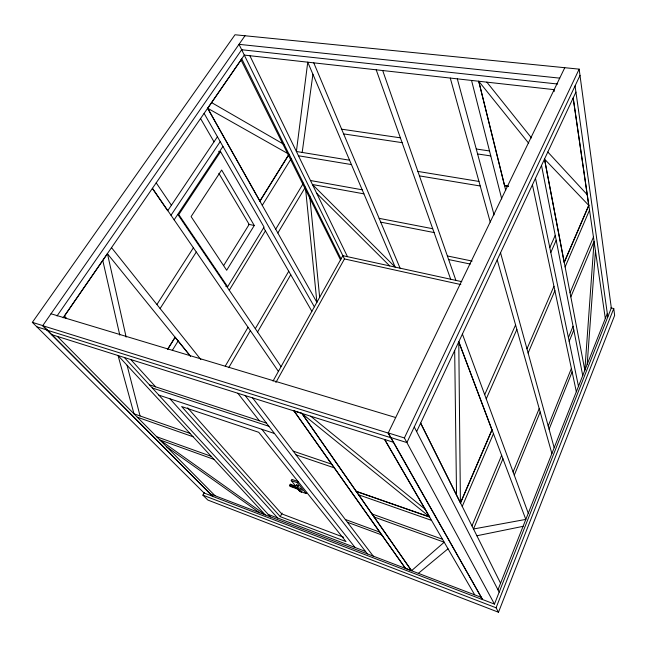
<?xml version="1.0" encoding="UTF-8"?>
<svg xmlns="http://www.w3.org/2000/svg" width="647" height="647" viewBox="0 0 647 647"><rect width="100%" height="100%" fill="white"/><g stroke="black" fill="none" stroke-linecap="round" stroke-linejoin="round"><path stroke-width="0.97" d="M587.193 364.31L595.466 250.89M302.181 152.433L312.913 74.276M204.363 492.513L202.891 495.149L207.865 500.058L498.489 612.24L614.65 315.38L613.752 308.514L610.792 307.875M498.489 612.24L496.071 607.776L613.752 308.514M494.462 604.088L404.391 437.954L388.249 432.94L482.605 599.551L494.462 604.088L611.326 307.988L579.154 69.14L234.99 34.76L32.35 322.36L204.088 492.998L212.734 496.306L42.767 325.595L32.35 322.36M497.964 589.813L607.307 313.471M549.085 429.22L572.126 371.904M548.195 426.001L571.39 368.466M514.276 475.165L540.172 412.026M569.174 341.317L573.808 330.035M513.103 471.978L539.202 408.564M568.406 337.58L573.064 326.25M502.937 458.788L473.507 528.987L525.825 519.404L458.772 341.802L460.421 502.97L420.639 423.089L500.576 583.214M570.832 296.86L594.083 241.396L584.848 370.238L544.507 159.065L588.73 205.342L564.144 262.375L544.507 159.065M471.962 525.89L501.643 455.342M570.056 292.792L593.453 237.077M462.233 506.415L493.467 433.692M528.114 353.011L554.883 290.681M565.114 266.952L589.522 210.113M460.421 502.97L491.938 429.883L458.788 341.802M460.535 503.002L492.043 429.915M526.973 348.862L553.953 286.273M564.257 262.456L588.843 205.422M486.245 398.875L516.856 329.444M550.807 252.459L556.194 240.247M484.7 394.678L515.578 324.923M549.804 247.615L555.231 235.354M416.644 431.606L575.927 92.084M580.003 75.424L406.898 442.58L390.869 437.566M404.391 437.954L579.154 69.14M244.995 35.755L42.702 325.692L212.693 496.386L482.565 599.648L388.184 433.069L564.766 67.709M297.474 488.267L299.973 491.348L306.096 493.556L306.694 492.383M301.405 492.027L299.755 489.997L300.564 488.42L298.93 487.83L298.121 489.407L299.771 491.445L301.405 492.027L302.206 490.458L300.564 488.42M297.135 488.889L296.472 488.081L297.903 485.307L296.641 484.862L295.93 486.245L290.236 484.207L289.524 485.582L290.188 486.398L297.135 488.889L298.558 486.123L297.903 485.307M306.096 493.556L297.458 482.775L298.073 481.586L291.854 479.37L291.231 480.559L295.606 485.954M280.256 516.654L181.67 406.559L258.743 432.309L345.991 541.588L280.256 516.654L282.092 513.095M273.002 381.107L342.845 255.67L461.772 281.663M275.889 382.49L344.455 258.937L239.018 44.336L559.728 78.141M257.587 331.943L290.754 274.732M255.339 328.627L288.74 271.239M228.731 367.666L250.357 330.633M225.245 366.153L248.044 327.277M277.854 232.969L305.4 187.129L316.909 302.392L207.63 108.275M275.727 229.175L303.435 183.158M229.289 290.22L265.424 230.85M225.795 286.281L227.647 286.75L264.073 227.113L220.578 151.657L218.621 151.317M254.279 225.496L226.668 270.252L191.091 216.599L221.662 170.024L254.279 225.496L248.723 224.315M172.304 350.415L178.16 340.961M262.286 205.285L291.231 158.555M223.644 265.569L249.168 224.412L218.864 173.364M167.694 349.154L175.102 337.265M289.015 154.229L259.851 201.08L207.711 108.284L241.784 58.877L289.015 154.229L207.711 108.284M167.767 349.178L175.175 337.281L190.461 356.149M259.957 201.152L289.12 154.301L341.058 259.018M160.108 308.538L196.292 252.031M156.906 304.519L193.388 247.817M220.578 151.657L178.782 214.594L227.647 286.75M174.148 219.843L222.948 146.432M170.994 215.249L220.206 141.62M217.424 136.743L167.702 210.744L152.352 188.431M63.123 317.814L244.307 55.1L554.641 89.707M57.017 315.962L241.849 49.487M418.366 573.339L448.015 548.793M476.888 535.756L523.075 526.343M241.671 49.746L557.69 84.029M341.648 129.182L400.396 137.835M476.257 149.004L489.512 150.961M343.63 133.897L402.111 142.655M477.591 153.954L490.782 155.927M349.574 160.213L296.391 151.487L307.754 62.177L395.171 267.106L312.428 184.508L363.921 193.849M417.889 171.423L478.966 181.435M508.518 186.207L504.579 185.56L478.74 81.247L528.656 143.213M504.555 185.697L508.502 186.344M298.469 155.765L351.434 164.573M419.45 175.887L480.228 185.996M310.495 180.521L362.199 189.797M379.134 218.346L432.722 228.723M380.727 222.139L434.088 232.564M447.384 255.961L472.132 261.073M448.638 259.552L470.32 264.065M344.455 258.937L460.826 284.567M51.008 313.779L395.697 417.533M42.702 325.692L388.184 433.069M36.847 326.824L47.223 330.075M47.158 330.172L390.804 437.696M51.558 334.588L393.384 442.241M149.392 384.795L266.451 423.106M152.296 387.965L268.909 426.284M158.855 395.123L274.457 433.474M293.22 451.153L331.612 464.15M296.043 454.857L334.232 467.838M356.238 491.291L429.64 516.904L384.658 439.491L474.704 594.844M189.959 433.369L133.994 413.829L118.053 355.526L265.294 514.915L159.777 439.887L214.011 459.402M356.222 491.437L429.616 517.058M137.35 417.226L193.097 436.765M358.559 494.785L431.533 520.366M291.231 480.559L297.458 482.775M156.687 436.757L211.124 456.281M371.904 513.92L442.491 539.258M291.854 485.355L294.692 486.374M289.524 485.582L296.472 488.081M298.121 489.407L299.755 489.997M374.031 516.977L444.206 542.218L411.516 570.727L301.801 413.401L429.64 516.904M345.288 519.46L379.724 532.101M347.439 522.283L381.706 534.899M343.638 537.245L281.696 513.864L187.614 407.82M268.198 514.405L365.515 551.454M210.202 493.887L481.263 597.351M202.891 495.149L496.071 607.776M211.626 102.606L284.219 144.548M166.578 446.753L259.528 512.715M310.689 416.199L425.257 509.351M316.682 193.275L389.712 265.917M57.365 336.416L215.063 495.748M64.247 316.189L66.334 318.389M66.406 318.413L64.328 316.221L107.451 253.697L126.149 337.127M547.815 152.005L587.177 194.634M124.394 357.524L270.486 516.896M130.791 359.538L155.612 386.833M169.951 398.803L277.668 518.004M290.236 484.207L290.907 485.015M107.362 253.673L190.485 356.254M296.641 484.862L297.296 485.679M486.851 82.145L531.494 137.94M111.51 247.647L200.845 359.57M261.865 429.301L355.049 547.467M237.837 393.255L259.334 420.776M245.205 395.576L367.391 553.881M252.637 397.913L373.23 556.113M293.932 410.918L405.426 568.398M152.449 188.293L278.404 371.41M177.788 214.375L281.057 366.639M156.202 182.842L171.398 205.236M200.562 118.522L214.011 141.822M263.466 227.461L311.87 311.304M204.112 113.379L314.361 306.824M414.258 426.963L499.169 592.159M241.007 59.88L340.492 259.9M249.879 55.723L347.479 256.681M313.763 62.848L400.089 268.182M462.411 334.046L528.267 513.233M376.206 69.811L450.684 279.237M382.692 70.531L455.9 280.377M497.211 259.868L551.891 453.523M450.28 78.069L490.24 222.075M500.543 252.775L554.18 447.74M457.316 78.853L494.057 214.917M127.079 365.296L140.051 415.948M471.55 80.438L501.732 198.888M478.74 81.247L505.695 190.291M102.776 260.474L119.784 335.106M532.424 184.816L576.331 391.75M535.481 178.305L578.483 386.324M541.515 165.43L582.737 375.567M553.832 89.618L554.164 91.599M605.317 318.494L573.177 97.948L588.73 205.342M575.054 85.914L607.8 316.933M309.735 195.863L319.667 297.434M454.679 350.553L456.539 495.173M301.866 413.279L293.989 410.805L405.467 568.309L411.557 570.63L301.866 413.279"/></g></svg>
